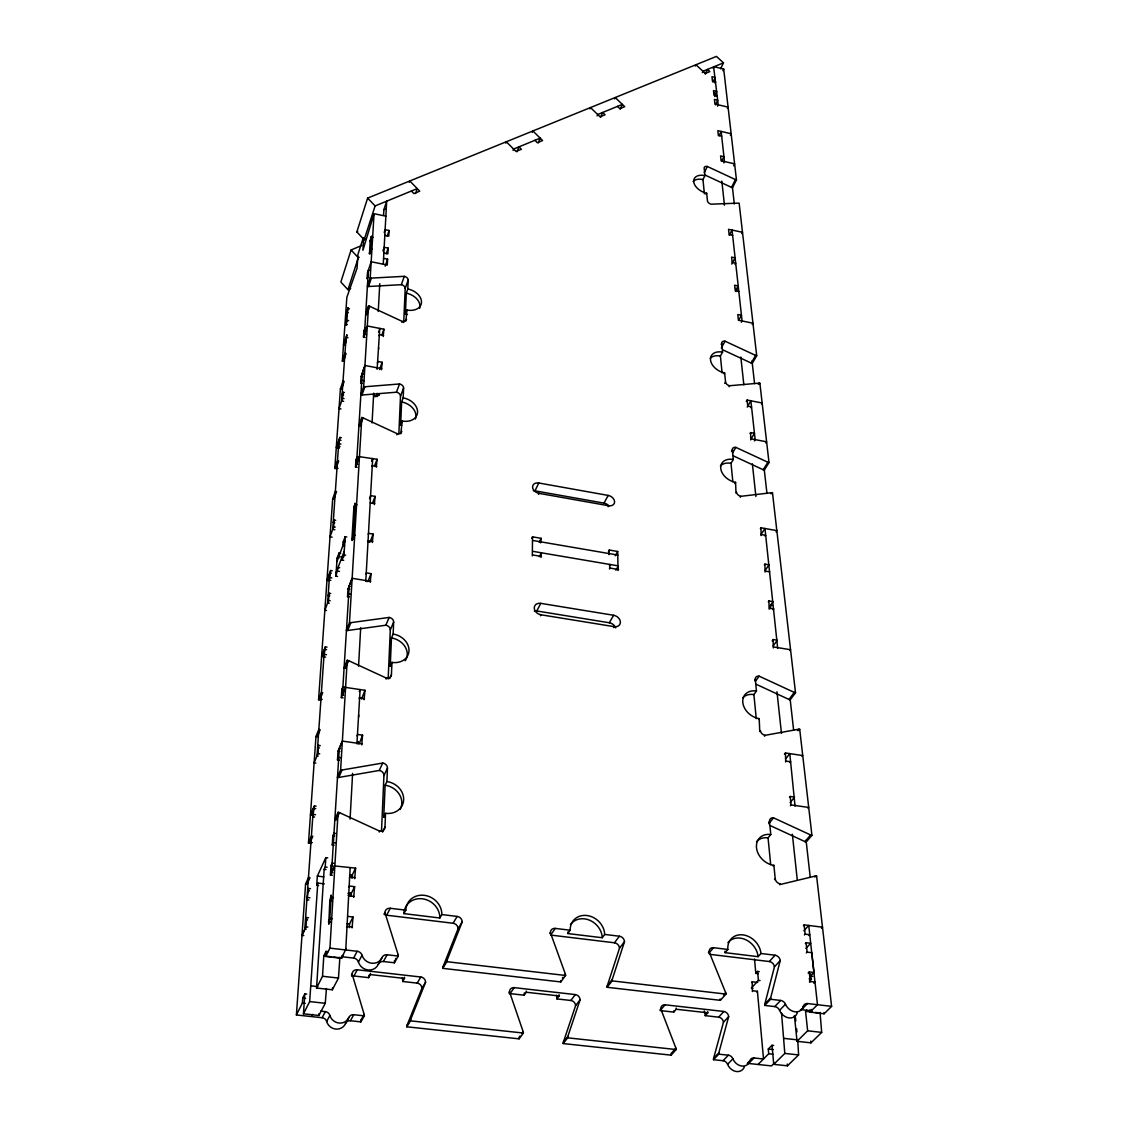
<?xml version="1.0" encoding="UTF-8"?>
<svg xmlns="http://www.w3.org/2000/svg" width="1128" height="1128" viewBox="0 0 1128 1128"><rect width="100%" height="100%" fill="white"/><g stroke="black" fill="none" stroke-linecap="round" stroke-linejoin="round"><path stroke-width="1.5" d="M385.043 817.081A17.851 15.566 26.1 0 1 383.76 816.94L385.127 785.229L386.89 781.549L387.454 768.154A5.062 4.357 25 0 0 382.716 763.036L342.066 770.001A5.104 4.413 22.3 0 1 340.628 769.987L337.342 777.446A5.076 4.399 22.2 0 0 338.781 777.446L379.234 770.452L382.716 763.036M391.444 666.38A16.864 13.874 23 0 1 390.246 666.239L391.458 637.954L393.15 634.063L393.658 622.12A4.794 3.892 22.4 0 0 389.174 617.425L350.85 622.656A4.822 3.934 20.5 0 1 349.483 622.614L346.338 630.453A4.794 3.92 20.4 0 0 347.692 630.496L385.832 625.222A4.766 3.877 22.4 0 1 390.302 629.903L388.159 679.028M401.709 425.312A15.313 11.351 20.8 0 1 400.623 425.143L401.624 401.935L403.175 397.831L403.598 388.018A4.357 3.187 20.5 0 0 399.524 383.971L364.894 386.749A4.385 3.215 19.4 0 1 363.667 386.65L360.748 394.941A4.357 3.215 19.3 0 0 361.975 395.026L396.45 392.206A4.329 3.187 20.5 0 1 400.496 396.238L398.861 433.815M407.476 314.472A14.608 10.279 20.3 0 1 405.389 314.176L406.306 293.153L407.8 288.979L408.167 280.096A4.145 2.89 20.1 0 0 404.289 276.332L371.366 278.108A4.174 2.905 19.2 0 1 370.195 277.996L367.39 286.399A4.16 2.905 19.1 0 0 368.546 286.512L401.342 284.679A4.131 2.89 20.1 0 1 405.206 288.416L403.711 322.495M383.153 830.772L384.958 827.162L385.55 813.302A17.907 15.581 26.1 0 0 403.655 799.794A17.907 15.581 26.1 0 0 386.89 781.549M389.71 678.562L391.43 674.727L391.952 662.39A16.92 13.888 23 0 0 408.999 650.771A16.92 13.888 23 0 0 393.15 634.063M400.778 433.702L402.188 421.04A15.355 11.351 20.8 0 0 417.557 412.199A15.355 11.351 20.8 0 0 403.175 397.831M405.953 320.719L406.898 310.017A14.636 10.279 20.3 0 0 421.505 302.318A14.636 10.279 20.3 0 0 407.8 288.979M381.532 830.617L383.943 775.556L387.454 768.154M328.798 923.902A4.991 0.804 -82 0 0 329.573 922.323L331.223 895.082L329.827 900.567L328.798 923.917M352.077 927.879L353.036 917.022L347.734 916.387M353.684 897.324L354.629 886.664L349.426 886.016L348.989 886.904M354.671 878.656L355.616 868.123L334.678 865.951M361.707 744.847L362.581 735.174L357.675 734.469L357.04 735.893M364.09 699.684L364.95 690.294L345.591 687.403L341.333 697.626L343.138 697.894M370.266 582.316L371.07 573.644L366.459 572.883L366.064 573.884M372.353 542.526L373.142 534.094L368.616 533.332L368.221 534.334M374.355 504.611L375.116 496.39L370.661 495.629L369.505 498.661M376.315 467.288L377.076 459.279L359.296 456.657M381.447 369.744L382.166 362.285L377.965 361.482L377.401 363.047M383.21 336.482L383.901 329.221L367.319 325.992L363.512 337.103L365.049 337.413M383.562 258.368L387.581 259.186L387.271 265.024L371.168 261.752L367.446 272.948L367.094 278.813L368.024 276.036M383.816 248.329L384.169 247.272L388.159 248.104L387.849 253.87L383.858 253.053M384.197 232.481L385.127 229.675L389.075 230.493L388.779 236.175L384.817 235.343M346.028 948.493L341.643 958.306L325.738 956.473L326.048 951.397L328.036 951.623M358.732 714.969L358.605 717.253M383.252 264.206L386.678 201.179L383.901 209.611L383.605 214.898M349.948 896.097L350.131 892.741M358.168 743.888L358.295 741.632M376.921 396.675L377.104 393.291M349.313 927.681L349.525 923.959L353.036 917.022M351.005 896.14L351.146 893.714L354.629 886.664M351.964 878.233L352.133 875.229L355.616 868.123M359.183 743.789L362.581 735.174M361.58 698.979L364.95 690.294M352.387 877.246L352.5 875.314M341.643 958.306L341.77 956.079M342.503 955.317L342.433 956.798L353.6 958.081A5.414 5.02 32.1 0 1 358.408 962.043A10.787 9.955 33.3 0 0 368.038 969.981A10.787 9.955 33.3 0 0 378.289 964.327A5.4 4.963 35.2 0 1 383.393 961.521L387.144 954.767L398.254 956.05A5.414 4.949 35 0 0 398.099 954.57L384.902 912.566A5.33 4.822 31.7 0 1 390.302 908.28L405.826 910.169A18.598 16.666 34.1 0 1 424.297 895.322A18.598 16.666 34.1 0 1 441.838 914.568L457.164 916.429A5.316 4.723 36.7 0 1 462.198 921.943L447.055 960.266L442.966 966.936A5.372 4.85 39.8 0 0 442.712 968.346L560.827 981.952L565.579 975.48A5.386 4.681 44.6 0 0 565.339 974.014L550.394 932.659A5.287 4.568 41.7 0 1 555.286 928.4L570.176 930.219A18.443 15.778 42.6 0 1 586.913 915.513A18.443 15.778 42.6 0 1 604.707 934.435L619.399 936.226A5.273 4.47 43.9 0 1 624.503 941.654L612.25 979.471A5.372 4.597 46.3 0 0 612.109 980.881L607.104 987.282L720.369 1000.325L725.967 994.092A5.358 4.413 48.3 0 0 725.656 992.654L709.117 951.919A5.259 4.315 46.2 0 1 713.53 947.703L727.828 949.452A18.358 14.89 46.5 0 1 742.957 934.886A18.358 14.89 46.5 0 1 760.963 953.498L775.063 955.219A5.259 4.216 47.2 0 1 780.238 960.548L770.65 997.885A5.344 4.315 49.1 0 0 770.579 999.267L764.756 1005.443L774.767 1006.585A5.344 4.315 49.6 0 1 779.561 1010.364A10.645 8.559 49.5 0 0 789.135 1017.935A10.645 8.559 49.5 0 0 797.397 1012.408M350.075 819.111L352.613 773.357M358.563 666.14L360.692 627.676M372.057 422.929L373.706 393.136M378.247 311.455L379.784 283.664M378.656 348.82L378.698 347.988M327.698 857.9L325.809 857.661L325.216 866.995L324.145 869.307L316.559 988.029L332.337 989.778L338.471 978.061L339.909 957.178M332.337 989.778L332.45 987.874M332.816 872.804L331.519 872.649L339.316 748.16M349.243 585.756L342.39 695.088L343.589 695.271M357.604 464.524L356.504 464.327L362.215 373.283M370.901 253.546L369.406 253.306L370.802 249.034L371.422 236.09L370.181 240.772L369.49 254.011L370.802 248.907L372.31 249.217M325.738 956.473L329.926 948.126L338.09 812.273A5.203 4.597 23.3 0 1 339.528 812.654L379.699 831.139A5.175 4.554 26.7 0 0 384.958 827.162M340.628 769.987L347.227 660.275A4.907 4.075 20.9 0 1 348.58 660.655L386.481 678.139A4.893 4.061 23.1 0 0 391.43 674.727M349.483 622.614L361.82 417.501A4.456 3.328 19.5 0 1 363.047 417.868L397.31 433.744A4.427 3.313 20.8 0 0 401.765 431.136M363.667 386.65L368.518 305.942A4.244 3.003 19.2 0 1 369.688 306.294L402.287 321.424A4.216 2.989 20.3 0 0 406.517 319.168M370.195 277.996L374.059 213.7L385.861 216.181M306.731 994.106L304.814 993.895L303.46 1013.804L318.886 1015.468L318.998 1013.593M316.559 988.029L322.523 976.27L323.792 955.909L326.048 951.397M332.351 875.257L330.419 875.004L330.998 865.458L332.111 863.089L334.043 863.329M334.17 845.253L332.267 844.999L332.83 835.665L333.93 833.254L335.848 833.507M339.345 760.145L337.498 759.891L338.033 751.121L342.362 741.096L362.13 743.902M341.333 697.626L341.84 689.279L342.898 686.726L344.703 686.994M349.271 596.881L347.537 596.599L348.016 588.886L352.147 578.311L370.661 581.329M357.153 467.316L355.517 467.034L355.94 460.097L356.927 457.39L358.563 457.686M362.257 383.294L360.678 382.998L361.073 376.555L364.936 365.486L381.828 368.701M363.512 337.103L363.893 330.927L364.837 328.163L366.374 328.459M329.714 902.188L331.491 897.394L333.451 897.634M343.688 560.32L342.024 560.038L342.249 556.386L343.913 556.668M346.804 536.97L345.14 536.688L343.194 541.891L342.954 545.501L344.618 545.769M363.695 237.98L362.906 250.247L374.059 213.7M342.024 560.038L343.984 554.877L345.14 536.688M318.604 885.536L316.728 885.311L317.349 876.061L325.809 857.661M337.54 576.45L335.904 576.182L338.062 567.483L339.711 567.751M340.656 553.298L339.02 553.016L338.781 556.626L340.416 556.894M303.46 1013.804L309.664 1001.593L317.786 883.055L324.328 883.858M335.904 576.182L337.103 558.106L339.02 553.016M304.757 929.514L313.387 808.198L314.374 805.928L316.136 806.167M318.166 756.056L317.01 755.901L324.413 649.277L326.626 649.629M343.645 401.314L341.643 400.948L346.056 337.328L348.002 337.695M303.827 935.591L301.994 935.38L306.012 926.821L306.661 917.529L308.508 917.755M308.861 899.989L307.027 899.777L308.663 888.483L310.496 888.709M314.571 816.996L312.794 816.771L314.374 805.928M315.854 763.078L314.12 762.838L317.983 753.575L318.547 745.382L320.281 745.622M325.555 657.116L323.891 656.863L325.357 646.866L327.021 647.119M326.471 610.488L324.85 610.234L328.558 600.477L329.066 593.215L330.687 593.483M330.828 580.356L329.221 580.088L330.631 570.5L332.252 570.768M332.111 537.154L330.01 536.801L333.648 526.861L334.128 520.022L335.707 520.29M340.022 446.632L338.499 446.364L339.824 437.438L341.347 437.72M341.008 408.956L339.034 408.59L342.531 398.381L342.954 392.248L344.435 392.53M744.424 1066.764A10.11 8.347 52 0 1 736.274 1071.515A10.11 8.347 52 0 1 727.574 1064.324A5.076 4.202 52.2 0 0 723.062 1060.715L713.516 1059.7L718.747 1054.158A5.09 4.216 51.6 0 1 718.832 1052.819L728.674 1016.596A4.991 4.117 49.5 0 0 723.823 1011.478L665.083 1004.794A4.991 4.216 48.7 0 0 660.782 1008.911L675.898 1048.166A5.09 4.3 51.1 0 1 676.165 1049.548L671.146 1055.159L563.182 1043.569L567.666 1037.83A5.09 4.456 49.4 0 1 567.821 1036.477L580.088 999.789A5.005 4.357 46.6 0 0 575.308 994.586L514.213 987.635A5.005 4.456 44.5 0 0 509.489 991.794L523.152 1031.641A5.104 4.554 48 0 1 523.364 1033.051L519.12 1038.846L406.771 1026.804A5.09 4.709 43.5 0 1 407.011 1025.437L410.677 1019.472L425.566 982.305A5.034 4.597 39.3 0 0 420.843 977.017L357.28 969.784A5.048 4.695 33.5 0 0 352.091 973.986L364.175 1014.439A5.132 4.808 38.1 0 1 364.316 1015.863L353.769 1014.721L350.399 1020.755A5.104 4.822 38.6 0 0 345.535 1023.519A10.208 9.644 36.2 0 1 326.655 1021.503A5.118 4.864 34.7 0 0 322.114 1017.724L296.396 1014.96L302.389 1003.018L302.727 998.068L304.814 993.895M296.396 1014.96L305.603 883.943L308.593 877.372A4.921 4.47 22.8 0 1 309.96 877.725L306.971 884.296A4.893 4.456 22.7 0 0 305.603 883.943M312.287 842.545L309.862 842.997A4.808 4.3 21.5 0 1 308.48 843.011L315.981 736.429L318.857 729.435A4.667 4.004 20.2 0 1 320.155 729.788L317.264 736.781A4.639 3.99 20.1 0 0 315.981 736.429M322.157 699.402L319.858 699.755A4.568 3.849 19.7 0 1 318.561 699.727L332.689 498.816L335.383 491.3A4.258 3.285 18.9 0 1 336.553 491.639L333.86 499.154A4.23 3.285 18.8 0 0 332.689 498.816M338.09 468.303L335.989 468.515A4.174 3.187 18.8 0 1 334.819 468.444L340.416 388.779L343.025 381.095A4.061 2.989 18.7 0 1 344.139 381.433L341.544 389.104A4.047 2.989 18.6 0 0 340.416 388.779M342.362 361.129L344.942 353.431A4.004 2.905 18.7 0 0 346.07 353.515L343.49 361.228A3.99 2.89 18.6 0 1 342.362 361.129L346.846 297.397L357.054 268.238L357.985 254.237L363.272 237.867M318.886 1015.468L325.259 1003.285L326.443 988.537M764.756 1005.443A5.316 4.3 49.3 0 1 764.826 1004.061L774.442 966.837L780.238 960.548M713.516 1059.7A5.062 4.202 51.9 0 1 713.601 1058.36L723.457 1022.264L728.674 1016.596M361.792 245.439L351.076 249.993L340.853 282.042L347.96 289.67L350.667 288.472M365.98 238.939L364.175 239.7L356.843 231.945L367.629 198.105L716.449 56.4L723.457 62.858L720.637 68.78M347.96 289.67L358.337 257.692L359.226 257.311M364.175 239.7L375.116 205.93L417.261 188.616L415.569 193.522M607.104 987.282A5.344 4.582 46.6 0 1 607.259 985.886L619.512 948.183L624.503 941.654M370.139 241.321L371.521 237.106L373.015 237.289M345.661 343.138L346.916 334.734L343.49 345.041L345.422 345.422M368.546 286.512L371.366 278.108M387.2 236.09L389.075 230.493M563.182 1043.569A5.062 4.441 49.8 0 1 563.337 1042.23L575.604 1005.654L580.088 999.789M382.928 250.966L383.731 248.597M409.337 182.369L409.816 180.959L419.743 191.182L413.891 193.593L411.396 191.027M368.518 305.942L365.684 314.317A4.216 3.003 19.2 0 1 366.84 314.67L369.688 306.294M386.255 253.687L388.159 248.104M385.198 266.18L387.581 259.186M342.954 392.248L342.066 394.814L343.561 395.096M362.948 371.211L362.581 372.254M363.667 369.138L363.301 370.181M364.386 367.051L364.034 368.095M339.316 448.126L336.285 447.576L339.824 437.438M360.678 382.998L361.651 380.249L364.02 380.7M378.486 332.069L378.839 331.026M379.389 329.461L379.755 328.417L377.119 369.293M379.05 335.679L379.417 334.635L383.576 335.439M334.819 468.444L337.483 460.887A4.188 3.187 18.8 0 0 338.668 460.957L335.989 468.515M381.701 335.467L383.901 329.221M361.975 395.026L364.894 386.749M401.342 284.679L404.289 276.332M405.206 288.416L408.167 280.096M361.82 417.501L358.859 425.735A4.427 3.328 19.4 0 1 360.086 426.102L363.047 417.868M379.558 369.547L382.166 362.285M375.004 396.859L375.342 395.9A4.047 2.975 19.8 0 0 379.445 393.601L378.754 395.505M401.906 322.467L402.287 321.424M405.389 314.176L406.898 310.017M334.128 520.022L333.211 522.518L334.79 522.786M357.435 461.775L357.054 462.79M358.182 459.731L357.802 460.76M358.93 457.686L358.549 458.715M355.517 467.034L359.494 456.149M396.45 392.206L399.524 383.971M330.631 570.5L326.951 580.328L328.558 580.596M371.662 461.225L372.677 458.504L365.782 581.23M371.916 466.498L372.31 465.483L376.71 466.259M336.877 561.688L344.914 540.284M400.496 396.238L403.598 388.018M374.383 466.414L377.076 459.279M336.144 572.53L344.223 551.197M329.066 593.215L328.135 595.683L329.757 595.936M505.753 143.157L506.289 141.775L516.046 151.476L521.404 149.263L518.965 146.851L517.047 151.772M396.915 434.759L397.31 433.744M400.623 425.143L402.188 421.04M372.395 503.469L375.116 496.39M513.071 150.419L513.607 149.051L540.171 138.138L538.267 142.903M350.004 583.782L349.624 584.769M350.78 581.794L350.399 582.781M351.569 579.806L351.175 580.807M325.357 646.866L321.593 656.482L323.257 656.736M367.813 541.764L368.207 540.763L372.748 541.525M347.537 596.599L348.566 593.977L350.314 594.259M369.998 542.103L373.142 534.094M532.346 132.343L532.895 130.975L542.61 140.535L537.337 142.706L534.912 140.295M442.966 966.936L458.081 928.739L462.198 921.943M318.561 699.727L321.409 692.634A4.582 3.863 19.8 0 0 322.707 692.662L319.858 699.755M407.011 1025.437L421.872 988.396L425.566 982.305M347.692 630.496L350.85 622.656M367.883 581.569L371.07 573.644M347.227 660.275L344.04 668.03A4.879 4.075 20.9 0 1 345.394 668.41L347.988 662.122M348.185 661.628L348.58 660.655M318.547 745.382L317.588 747.723L319.309 747.963M589.93 108.922L590.494 107.569L600.096 116.833L605.073 114.774L602.662 112.462L600.618 117.284M597.121 115.86L597.699 114.506L622.346 104.382L620.301 109.063M385.832 625.222L389.174 617.425M359.296 691.492L360.114 689.575L356.913 743.831M614.605 98.883L615.183 97.544L624.729 106.666L619.85 108.683L617.453 106.399M340.12 746.285L339.711 747.23M340.938 744.395L340.529 745.34M341.756 742.52L341.347 743.465M359.24 698.965L359.663 698.006L364.499 698.726M310.947 813.866L311.427 812.738M311.666 812.174L312.16 811.032M312.4 810.468L312.893 809.34M313.147 808.776L315.741 808.522M312.216 815.22L310.454 814.98L313.387 808.198M390.302 629.903L393.658 622.12M337.498 759.891L338.569 757.41L341.361 757.79M308.48 843.011L311.441 836.299A4.836 4.315 21.6 0 0 312.808 836.299L309.862 842.997M338.781 777.446L342.066 770.001M390.246 666.239L391.952 662.39M386.058 679.098L386.481 678.139M338.09 812.273L334.776 819.591A5.161 4.582 23.3 0 1 336.2 819.971L339.528 812.654M308.663 888.483L307.662 890.669L309.481 890.894M332.267 844.999L333.366 842.602L335.284 842.856M695.327 66.044L695.934 64.733L705.31 73.461L709.808 71.6L707.467 69.414L705.268 74.11M316.728 885.311L317.786 883.055M306.661 917.529L305.646 919.687L307.493 919.912M702.349 72.587L702.956 71.275L723.457 62.858M302.487 934.308L302.995 933.251M303.249 932.715L303.742 931.657M303.996 931.122L304.504 930.05M332.577 870.421L332.154 871.31M333.409 868.645L332.986 869.533M334.255 866.854L333.832 867.742M330.419 875.004L334.889 865.5M713.249 68.385L714.024 66.721L723.697 69.034L736.457 179.916L732.481 187.685A3.624 2.256 26.8 0 1 731.494 187.375L705.226 175.122M712.981 82.147L715.208 77.451L711.965 76.69L712.459 81.188L715.716 81.963L715.124 83.19M722.907 70.683L723.697 69.034M714.87 95.33L716.759 91.424L713.488 90.649L713.982 95.231L717.253 95.993M715.462 104.89L717.718 100.209L714.433 99.433L714.94 104.058L728.082 107.118L727.447 108.429M717.605 106.131L718.226 104.819L713.615 66.89M350.145 868.066L345.732 950.41M533.262 490.722A6.571 4.935 26 0 1 534.982 490.835L538.803 482.995L608.161 495.418A6.542 4.85 28.3 0 1 614.591 501.678A6.542 4.85 28.3 0 1 608.626 505.725L608.105 506.698M349.483 878.007L349.92 877.119L355.108 877.767M330.236 917.98L328.544 921.449L329.855 921.604M538.493 494.332L538.972 493.345A6.599 4.935 26 0 1 532.571 487.042A6.599 4.935 26 0 1 538.803 482.995M383.76 816.94L385.55 813.302M719.001 135.825L721.159 131.426L724.486 161.558L723.838 162.869M704.239 172.739L707.341 166.479L735.484 179.592A3.638 2.256 26.7 0 0 736.457 179.916M379.248 832.041L379.699 831.139M704.38 193.833L702.97 179.563L704.915 175.63L704.168 168.185A3.652 2.27 26.2 0 1 707.341 166.479M382.491 832.126L382.942 831.223M730.408 135.177L731.141 133.724L717.831 130.665L718.353 135.416L721.694 136.192M531.81 538.296L532.543 536.843L541.144 538.324L540.707 542.892M721.61 161.36L723.95 156.679L720.581 155.918L721.102 160.796L734.61 163.842L733.623 165.802M706.058 194.467L706.678 193.24A12.873 8.051 26.3 0 1 693.72 181.749A12.873 8.051 26.3 0 1 704.915 175.63M532.303 555.935L532.543 536.843M539.184 542.201L541.144 538.324M346.789 927.244L347.241 926.384L352.514 927.019M539.424 556.668L541.398 552.79L540.961 557.415M731.494 187.375L735.484 179.592M312.667 1014.368L311.779 1016.088M729.322 235.244L732.044 230.056L742.069 320.958L741.35 322.241M322.114 1017.724L325.329 1011.647A5.146 4.879 34.4 0 1 329.884 1015.44A10.265 9.673 35.8 0 0 348.862 1017.484A5.132 4.836 38.1 0 1 353.769 1014.721M353.6 958.081L357.181 951.285A5.443 5.034 31.9 0 1 362.032 955.261A10.857 9.983 33.1 0 0 371.718 963.241A10.857 9.983 33.1 0 0 382.025 957.573A5.428 4.991 34.9 0 1 387.144 954.767M534.362 610.967A6.909 5.443 28.4 0 1 536.773 610.967L540.791 603.353L613.632 615.268A6.895 5.344 31 0 1 620.4 622.021A6.895 5.344 31 0 1 614.154 626.66L613.604 627.591M741.815 233.623L742.492 232.326L728.547 229.294L729.125 234.539L732.622 235.301M540.481 615.747L540.989 614.788L614.154 626.66M326.655 1021.503L329.884 1015.44M358.408 962.043L362.032 955.261M351.471 975.156L352.091 973.986M383.985 914.3L384.902 912.566M534.982 490.835L604.03 503.13L608.161 495.418M731.79 264.065L735.103 257.861L731.578 257.113L732.157 262.5L735.696 263.247L735.047 264.46M351.668 976.27A5.02 4.681 33.7 0 1 353.952 975.988L357.28 969.784M385.156 915.217A5.302 4.808 31.9 0 1 386.58 915.203L390.302 908.28M353.952 975.988L368.63 977.652L370.322 974.564A17.554 16.173 36.4 0 1 370.421 973.365M441.838 914.568L439.835 917.995L403.923 913.624L405.826 910.169M721.159 344.35L721.694 343.377A3.962 2.665 28.5 0 1 725.092 341.206L755.633 355.405A3.962 2.651 29.3 0 0 756.705 355.743L752.291 363.385A3.948 2.651 29.3 0 1 751.22 363.061L722.71 349.807M345.535 1023.519L348.862 1017.484M378.289 964.327L382.025 957.573M608.457 551.465L609.261 550.041L617.693 551.493L618.031 570.472M721.342 347.96L725.092 341.206M738.586 320.408L741.434 315.276L737.811 314.529L738.431 320.211L752.954 323.186L752.235 324.469M608.894 554.581L609.261 550.041M722.089 372.874L720.411 356.025L722.569 352.162L721.694 343.377M609.374 565.41L609.91 564.451L609.543 569.034M615.282 555.766L617.693 551.493M724.105 373.904L724.641 372.945A14.015 9.489 28.8 0 1 710.513 359.945A14.015 9.489 28.8 0 1 722.569 352.162M360.974 1020.093L360.763 1020.459A5.104 4.794 38.6 0 1 360.904 1021.883L350.399 1020.755M361.186 1019.712L362.243 1017.837M362.68 1017.089L363.315 1015.947M363.526 1015.567L364.175 1014.439M394.744 960.478L394.278 961.324A5.386 4.935 35.3 0 1 394.433 962.79L383.393 961.521M395.463 959.223L395.942 958.377M397.62 955.43L398.099 954.57M615.944 570.218L618.384 565.904L532.74 551.324M360.904 1021.883L364.316 1015.863M394.433 962.79L398.254 956.05M724.726 383.407L725.544 381.969L724.641 372.945M729.069 386.692L729.619 385.734L758.82 383.182A4.018 2.721 29.9 0 1 759.877 383.266L769 462.579L764.319 470.08A4.145 2.89 31.4 0 1 763.205 469.741L733.341 455.881M751.22 363.061L755.633 355.405M536.773 610.967L609.275 622.755L613.632 615.268M421.872 988.396A5.005 4.582 39.7 0 0 417.177 983.122L402.668 981.487L404.459 978.441A17.554 16.173 36.4 0 0 404.459 977.229M746.271 401.498L747.103 400.059L762.147 402.992L761.569 403.937M758.256 384.14L758.82 383.182M759.313 384.225L759.877 383.266M747.215 407.137L750.867 400.792L755.154 439.624L754.392 440.893M750.98 407.871L751.544 406.912L747.765 406.179L747.103 400.059M731.48 451.27L732.34 449.846A4.16 2.919 30.5 0 1 735.879 447.379L767.886 462.24A4.16 2.89 31.3 0 0 769 462.579M732.481 453.061L735.879 447.379M417.177 983.122L420.843 977.017M386.58 915.203L453.075 923.254L457.164 916.429M732.847 481.797L731.014 463.298L733.299 459.505L732.34 449.846M750.078 433.547L750.642 432.602L754.463 433.321L750.74 439.483M750.755 439.849L750.642 432.602M734.864 483.517L735.583 482.347A14.72 10.406 30.8 0 1 720.736 468.388A14.72 10.406 30.8 0 1 733.299 459.505M406.771 1026.804L410.437 1020.84A5.118 4.723 43.1 0 1 410.677 1019.472M442.712 968.346L446.815 961.69A5.4 4.864 39.5 0 1 447.055 960.266M765.841 443.064L766.617 441.809L751.333 438.905M735.992 493.218L735.583 482.347M740.264 497.251L740.856 496.32L771.383 492.739A4.23 2.989 32.1 0 1 772.483 492.809L795.508 692.761L790.22 699.811A4.597 3.454 37.4 0 1 789.008 699.459L756.225 684.301M763.205 469.741L767.886 462.24M770.791 493.683L771.383 492.739M771.89 493.74L772.483 492.809M760.385 528.722L760.991 527.791L776.84 530.625L776.022 531.852M760.949 534.686L764.953 528.496L777.671 648.304M761.132 535.56L760.991 527.791M765.108 536.265L765.715 535.335L761.724 534.63M764.319 565.043L764.939 564.113L768.958 564.818L765.277 570.331M765.08 572.079L764.939 564.113M768.309 601.873L768.943 600.956L773.018 601.647L770.523 605.285A3.299 1.184 -81 0 1 770.1 608.683M769.099 609.12L768.943 600.956M773.188 609.811L773.822 608.894L769.719 608.218M508.982 992.555L509.489 991.794M549.815 933.49L550.394 932.659M509.221 993.599A4.991 4.441 44.9 0 1 510.067 993.613L514.213 987.635M550.957 934.647L555.286 928.4M772.172 640.887L773.131 639.534L777.277 640.225L773.131 646.062M510.067 993.613L524.182 995.206L526.282 992.245A17.442 15.341 45.5 0 1 526.311 991.047M604.707 934.435L602.253 937.735L567.821 933.547L570.176 930.219M773.3 647.923L773.131 639.534M754.646 680.24L755.281 679.338A4.625 3.497 36.4 0 1 759.13 676.151L794.281 692.409A4.611 3.454 37.3 0 0 795.508 692.761M755.309 681.509L759.13 676.151M742.887 697.696A16.314 12.45 37.1 0 1 753.885 694.566L756.451 690.999L755.281 679.338M789.896 650.63L790.545 649.728L773.949 647.021M519.43 1036.731L519.966 1036.012M521.827 1033.459L522.363 1032.74M522.616 1032.374L523.152 1031.641M562.364 978.075L562.957 977.271M564.437 975.241L565.339 974.014M758.552 719.495L759.215 718.621A16.356 12.464 37.1 0 1 742.802 702.476A16.356 12.464 37.1 0 1 756.451 690.999M575.604 1005.654A4.977 4.343 47 0 0 570.853 1000.48L556.908 998.914L559.093 995.953A17.442 15.341 45.5 0 0 559.023 994.769M759.75 731.522L759.215 718.621M789.008 699.459L794.281 692.409M764.488 736.203L765.136 735.315L798.511 729.266A4.709 3.567 38.8 0 1 799.71 729.28L811.92 835.312L806.252 841.967A4.907 3.807 42.5 0 1 804.969 841.615L770.382 825.654M570.853 1000.48L575.308 994.586M550.675 935.07L614.45 942.782L619.399 936.226M797.496 730.577L798.511 729.266M798.695 730.591L799.71 729.28M784.439 754.279L785.455 752.968L802.727 755.548L802.05 756.409M563.337 1042.23L567.821 1036.477M607.259 985.886L612.25 979.471M785.737 758.806L789.783 753.617L795.043 806.125M785.666 762.02L785.455 752.968M790.009 762.655L790.686 761.795L786.343 761.146M768.817 822.354L769.493 821.508A4.921 3.849 41.4 0 1 773.526 817.828L810.623 834.96A4.921 3.807 42.3 0 0 811.92 835.312M789.501 797.341L790.178 796.481L794.577 797.115L790.108 802.628M768.746 823.75L773.526 817.828M790.418 805.787L791.109 804.941L790.178 796.481M756.493 841.7A17.413 13.733 42.6 0 1 768.055 837.864L770.791 834.509L769.493 821.508M808 808.282L808.705 807.436L791.109 804.941M773.173 866.149L773.879 865.317A17.47 13.747 42.5 0 1 756.493 847.762A17.47 13.747 42.5 0 1 770.791 834.509M660.162 1009.645L660.782 1008.911M708.426 952.723L709.117 951.919M660.486 1010.209L665.083 1004.794M709.103 952.92L713.53 947.703M804.969 841.615L810.623 834.96M774.513 879.558L775.218 878.726L773.879 865.317M779.533 884.662L815.332 876.047A5.048 3.934 44.3 0 1 816.601 876.033L831.604 1006.359L824.117 1013.776L810.073 1012.154L809.848 1010.025M660.176 1010.575L673.754 1012.098L676.222 1009.236A17.399 14.509 49 0 1 676.194 1008.065M760.963 953.498L758.101 956.671L725.064 952.652L727.828 949.452M814.613 876.865L815.332 876.047M815.882 876.851L816.601 876.033M675.898 1048.166L670.878 1053.778A5.062 4.286 51.4 0 1 671.146 1055.159M723.541 995.009L724.246 994.219M724.599 993.838L725.656 992.654M723.457 1022.264A4.963 4.103 49.8 0 0 718.649 1017.174L705.24 1015.651L707.792 1012.817A17.399 14.509 49 0 0 707.665 1011.633M758.284 973.675L755.816 973.379L757.579 971.434L759.229 971.631M718.649 1017.174L723.823 1011.478M709.371 954.274L769.31 961.535L775.063 955.219M751.572 982.516L752.221 981.797L757.72 982.446M803.404 925.679L804.137 924.875L822.495 927.202L821.494 928.259M751.784 987.592L758.397 980.387L757.579 971.434M803.855 930.769L808.734 925.453L817.476 1004.71L810.073 1012.154M752.362 991.512L752.221 981.797M804.405 934.957L805.138 934.153L804.137 924.875M756.761 992.02L757.424 991.3L753.025 990.793M809.016 935.535L809.763 934.731L805.138 934.153M805.336 943.516L806.069 942.726L810.694 943.29L805.9 948.436M806.351 952.92L807.098 952.117L806.069 942.726M713.601 1058.36L718.832 1052.819M764.826 1004.061L770.65 997.885M723.062 1060.715L728.35 1055.188A5.104 4.216 51.9 0 1 732.89 1058.811A10.166 8.361 51.7 0 0 741.97 1066.073A10.166 8.361 51.7 0 0 750.007 1060.658A5.09 4.174 52.1 0 1 753.997 1057.965L763.515 1058.995L757.424 991.3M774.767 1006.585L780.646 1000.437A5.372 4.329 49.4 0 1 785.469 1004.23A10.716 8.587 49.3 0 0 795.099 1011.83A10.716 8.587 49.3 0 0 803.39 1006.303A5.372 4.286 49.6 0 1 807.507 1003.553L831.604 1006.359M808.127 973.083L809.241 971.913L813.965 972.477L811.779 952.695L807.098 952.117M810.961 975.593L813.965 972.477M727.574 1064.324L732.89 1058.811M779.561 1010.364L785.469 1004.23M809.537 982.291L810.285 981.515L809.241 971.913M813.852 983.235L814.98 982.065L810.285 981.515M747.638 1063.07L747.3 1063.408A5.062 4.16 52.4 0 1 748.583 1063.464L771.496 1065.918L774.668 1062.759M748.315 1062.379L750.007 1060.658M802.642 1007.078L803.39 1006.303M748.583 1063.464L753.997 1057.965M800.471 1009.673A5.344 4.272 49.9 0 1 801.5 1009.673L807.507 1003.553M758.058 1064.479L768.718 1053.749L768.281 1049.026L771.975 1045.275L773.681 1045.473M794.408 1015.552L797.045 1041.299L807.634 1030.809L805.575 1011.322L806.816 1010.068M797.045 1041.299L810.976 1042.85L821.692 1032.388L820.042 1012.436M784.002 1038.38L797.736 1039.903L798.596 1054.92L787.429 1065.819L773.752 1064.353L784.806 1053.425L781.535 1013.071M356.843 231.945L357.745 231.564M383.901 209.611L385.452 208.976M309.664 1001.593L325.259 1003.285M784.806 1053.425L798.596 1054.92M302.389 1003.018L305.265 1003.328M768.718 1053.749L772.962 1054.215M320.662 1011.139L325.329 1011.647M410.437 1020.84L523.364 1033.051M567.666 1037.83L676.165 1049.548M718.747 1054.158L728.35 1055.188M302.727 998.068L305.589 998.393M768.281 1049.026L773.357 1049.576M322.523 976.27L338.471 978.061M807.634 1030.809L821.692 1032.388M311.004 985.844L317.8 986.591M370.322 974.564L404.459 978.441M526.282 992.245L559.093 995.953M676.222 1009.236L707.792 1012.817M329.926 948.126L357.181 951.285M446.815 961.69L565.579 975.48M612.109 980.881L725.967 994.092M770.579 999.267L780.646 1000.437M801.5 1009.673L811.413 1010.815L811.258 1009.391M323.792 955.909L331.717 956.826M333.691 957.052L339.613 957.742M805.575 1011.322L812.569 1012.126M815.177 1012.422L819.548 1012.93M751.347 988.072L752.982 988.255M346.902 923.649L349.525 923.959M809.1 978.836L811.427 979.104M328.502 922.07L330.476 922.295M809.749 979.485L811.497 979.696M306.012 926.821L307.873 927.047M758.397 980.387L760.046 980.585M305.011 928.978L306.238 929.12M330.194 918.587L332.182 918.826M810.736 973.859L810.99 976.185L812.738 976.397M308.043 897.592L309.876 897.817M329.799 900.905L332.407 901.23M347.903 893.305L351.146 893.714M348.848 895.787L354.121 896.436M325.216 866.995L327.12 867.235M324.145 869.307L326.034 869.547M349.567 874.919L352.133 875.229M317.349 876.061L323.863 876.879M330.998 865.458L332.929 865.712M332.83 835.665L334.734 835.918M313.781 814.501L315.558 814.726M339.105 748.625L340.346 748.809M338.033 751.121L339.88 751.375M317.983 753.575L319.717 753.814M357.097 742.393L359.24 742.703M359.24 697.583L361.637 697.936M341.84 689.279L343.645 689.546M324.836 654.451L326.5 654.705M328.558 600.477L330.194 600.745M329.263 603.198L327.628 602.93L329.714 572.968L331.322 573.236M349.046 586.25L350.202 586.447M348.016 588.886L349.75 589.168M337.822 571.12L339.472 571.402M366.163 581.287L367.305 581.484M330.137 577.635L331.759 577.889M337.103 558.106L338.738 558.374M343.984 554.877L345.647 555.145M334.847 529.709L332.732 529.356L338.936 439.99L340.966 440.357M355.151 535.349L353.459 535.053L352.077 540.495L353.445 535.321L355.151 503.215L353.811 508.361L351.936 539.071L353.628 539.353M770.523 605.285L772.045 605.539M368.306 541.821L369.434 542.004M343.194 541.891L344.844 542.159M532.797 554.976L541.454 556.442M610.079 568.089L618.567 569.527M333.648 526.861L335.227 527.129M356.984 504.851C354.643 502.947 352.063 509.814 355.475 508.897M532.599 540.439L617.862 555.075M370.266 502.834L374.75 503.596M765.7 571.163L769.733 571.854M355.94 460.097L357.576 460.393M538.972 493.345L608.626 505.725M339.387 443.812L340.91 444.094M342.531 398.381L344.026 398.649M362.046 373.805L364.147 374.2M361.073 376.555L362.652 376.851M363.893 330.927L366.205 331.378M366.515 334.748L364.457 334.339L368.377 270.17L370.379 270.579M348.214 312.724L346.789 312.442L347.974 307.62L346.042 325.231L346.789 312.442L348.058 308.55L349.497 308.832M348.679 320.676L347.241 320.394L345.958 324.272L347.396 324.554M370.153 241.195L371.634 241.632M737.444 290.122L736.105 289.84L735.935 288.401M738.812 291.489L735.23 290.728L734.624 285.215L738.205 285.962L736.105 289.84A2.89 0.902 -77.7 0 1 736.006 291.574M373.396 394.997L375.342 395.9M367.629 198.105L375.116 205.93M351.076 249.993L358.337 257.692M756.705 355.743L739.15 203.251A3.694 2.312 27.1 0 0 738.177 203.139L711.162 204.196A3.708 2.341 26.5 0 1 707.439 200.883L706.678 193.24M732.368 186.684L734.314 203.985M752.009 360.946L754.561 383.591M764.164 468.769L766.955 493.444M790.122 698.979L793.633 730.112M806.055 840.205L810.214 877.076M823.976 1012.549L824.117 1013.776M714.616 92.905L714.87 95.231A2.665 0.733 -76.3 0 1 714.814 96.486M721.849 181.129L724.444 205.155M740.828 356.998L743.845 384.888M752.362 463.819L755.887 496.475M776.98 691.816L781.464 733.369M792.35 834.212L797.284 879.925M810.778 1041.017L810.976 1042.85M795.48 1017.766L795.804 1020.896M796.608 1028.792L796.932 1031.965M753.885 694.566L756.268 718.663M768.055 837.864L770.706 864.739M787.245 1064.028L787.429 1065.819M771.975 1045.275L773.752 1064.353M754.519 958.983L755.816 973.379M368.63 977.652A17.498 16.144 36.6 0 1 368.926 975.255M402.386 977.863A17.498 16.144 36.6 0 1 402.668 981.487M518.908 1037.45A5.076 4.54 48.4 0 1 519.12 1038.846M524.182 995.206A17.399 15.313 45.7 0 1 524.337 992.851M556.442 995.333A17.399 15.313 45.7 0 1 556.908 998.914M673.754 1012.098A17.343 14.495 49.1 0 1 673.726 1010.928M704.239 1010.956A17.343 14.495 49.1 0 1 705.24 1015.651M351.499 894.321A4.907 4.441 26.9 0 1 348.03 895.223M810.99 976.185A2.947 1.142 -85.9 0 1 810.919 978.131L810.468 979.71A4.695 1.819 -85.9 0 1 809.396 981.036M693.128 181.467A12.845 8.065 26.3 0 1 702.97 179.563M740.856 496.32A4.244 3.017 31.4 0 1 736.57 492.273M729.619 385.734A4.033 2.749 29.2 0 1 725.544 381.969M720.397 465.977A14.692 10.406 30.8 0 1 731.014 463.298M710.259 358.225A13.987 9.489 28.8 0 1 720.411 356.025M401.624 401.935A15.313 11.351 20.8 0 1 415.372 419.066M406.306 293.153A14.608 10.279 20.3 0 1 419.672 308.296M604.03 503.13A6.514 4.836 28.3 0 1 608.894 505.88M540.989 614.788A6.937 5.457 28.3 0 1 534.249 607.992A6.937 5.457 28.3 0 1 540.791 603.353M609.275 622.755A6.853 5.33 31.1 0 1 615.676 627.859M379.234 770.452A5.034 4.357 25 0 1 383.943 775.556M780.238 883.83A5.062 3.99 43.8 0 1 775.218 878.726M765.136 735.315A4.723 3.624 38.1 0 1 760.413 730.634M385.127 785.229A17.851 15.566 26.1 0 1 400.214 809.368M391.458 637.954A16.864 13.874 23 0 1 405.206 660.754M453.075 923.254A5.273 4.709 37 0 1 458.081 928.739M560.616 980.585A5.344 4.667 44.9 0 1 560.827 981.952M614.45 942.782A5.245 4.456 44.2 0 1 619.512 948.183M720.087 998.985A5.33 4.399 48.6 0 1 720.369 1000.325M769.31 961.535A5.231 4.202 47.4 0 1 774.442 966.837M725.064 952.652A18.316 14.876 46.6 0 1 725.008 951.172M727.927 942.641A18.316 14.876 46.6 0 1 745.777 939.737A18.316 14.876 46.6 0 1 758.101 956.671M403.923 913.624A18.541 16.638 34.2 0 1 422.351 898.79A18.541 16.638 34.2 0 1 439.835 917.995M567.821 933.547A18.386 15.764 42.7 0 1 567.863 932.038M570.415 924.664A18.386 15.764 42.7 0 1 589.465 920.152A18.386 15.764 42.7 0 1 602.253 937.735"/></g></svg>
